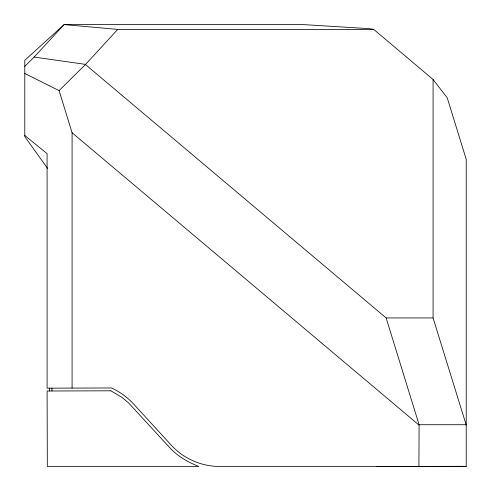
<?xml version="1.0" encoding="UTF-8"?>
<svg xmlns="http://www.w3.org/2000/svg" width="491" height="491" viewBox="0 0 491 491"><rect width="100%" height="100%" fill="white"/><g stroke="black" fill="none" stroke-linecap="round" stroke-linejoin="round"><path stroke-width="0.74" d="M418.915 466.45L419.093 424.727L386.141 317.935L85.452 64.542L117.723 29.411L373.731 29.411L433.08 79.487L447.24 97.826L466.211 159.305L466.211 466.45L219.563 466.45C201.439 466.505 183.505 458.606 171.31 445.196L133.681 404.087C127.451 397.305 119.865 391.8 111.5 387.97L47.087 388.166L47.087 153.646L24.789 135.473M24.789 66.322L34.137 57.073L64.125 24.587L302.659 24.55L369.864 28.705L373.731 29.411M72.085 388.166L72.085 132.736L59.092 90.614L85.452 64.542M376.462 466.45L466.211 466.321M386.141 317.935L433.08 317.935L466.211 425.01M419.093 424.727L466.033 424.727M117.723 29.411L64.125 24.587L24.789 60.307L24.789 136.651L47.584 168.401M34.137 57.073L85.452 64.37M24.789 73.472L59.092 90.614M72.085 132.736L418.915 425.01M51.954 388.166L51.966 390.989M49.591 388.166L49.603 390.996M433.08 79.487L433.08 317.935M110.88 390.805L47.093 391.008L47.326 466.45L198.83 466.45C187.752 462.166 177.208 456.035 169.211 447.117L128.574 402.921L121.983 397.385L110.88 390.805"/></g></svg>
